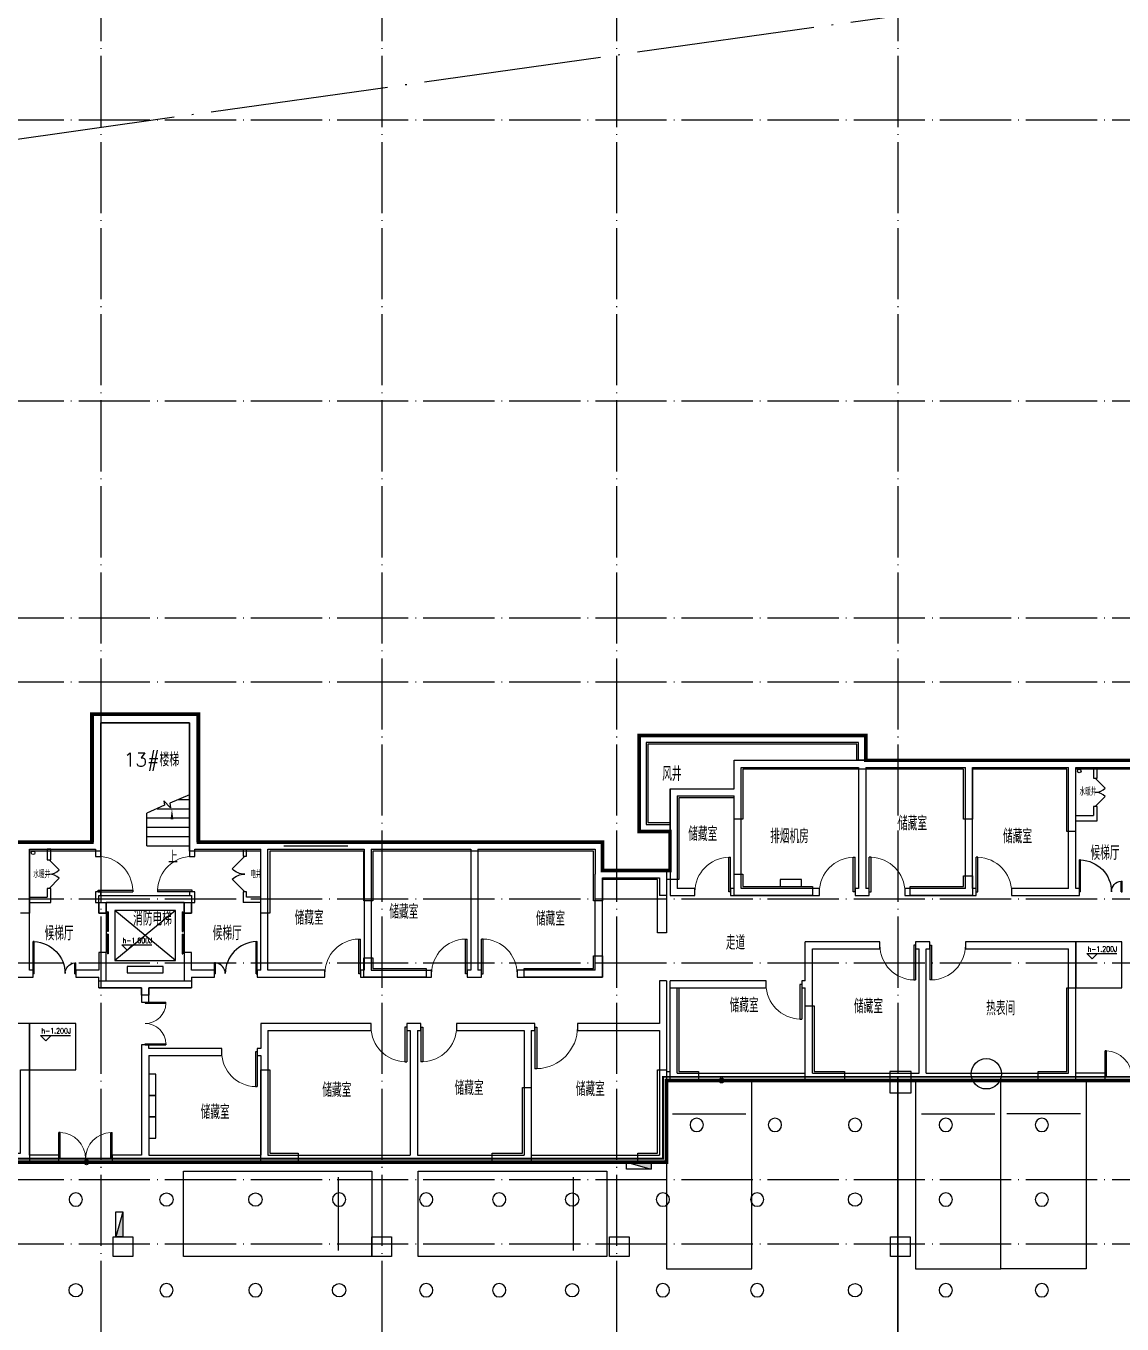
# Model space of a CAD drawing. Extents: x -23309 to 303886, y -33091 to 154511.
# Drawn here: x 153001 to 183803, y 25350 to 61849 of the extents above; entities that cross this region are included whole.
import ezdxf

# ---------------------------------------------------------------- set-up
doc = ezdxf.new("R2010")
doc.units = 0
doc.header["$LTSCALE"] = 1000
doc.header["$MEASUREMENT"] = 0
doc.linetypes.add('CONTINOUS', pattern=[0])
doc.linetypes.add('DOTE', pattern=[2.42, 2, -0.2, 0.02, -0.2])
for name, color, linetype in [('COLUMN', 9, 'Continuous'), ('DIM_ELEV', 3, 'Continuous'), ('DIM_SYMB', 3, 'Continuous'), ('DOTE', 1, 'Continuous'), ('EQUIP_喷淋', 7, 'Continuous'), ('EQUIP_消火栓', 1, 'Continuous'), ('EVTR', 2, 'Continuous'), ('Pipe-中', 3, 'Continuous'), ('PUB_TEXT', 210, 'Continuous'), ('STAIR', 51, 'Continuous'), ('VPIPE-消防', 1, 'Continuous'), ('WALL', 9, 'Continuous'), ('WINDOW', 4, 'Continuous'), ('下喷', 7, 'Continuous'), ('主楼车库高差线', 6, 'Continuous'), ('住宅楼', 2, 'Continuous'), ('剪力墙闭合区域', 6, 'Continuous'), ('喷淋', 6, 'Continuous'), ('普通机动车位', 135, 'Continuous'), ('暖通', 4, 'Continuous'), ('机动车位车档', 201, 'Continuous'), ('栏杆', 126, 'Continuous'), ('用地红线', 1, 'Continuous'), ('电气', 3, 'Continuous'), ('防火分区', 7, 'Continuous'), ('集水坑', 42, 'CONTINOUS')]:
    doc.layers.add(name, color=color, linetype=linetype)
doc.styles.add('_TCH_DIM', font='SIMPLEX', dxfattribs={"bigfont": 'GBCBIG'})
doc.styles.add('_TCH_WINDOW', font='SIMPLEX', dxfattribs={"height": 3.5, "bigfont": 'GBCBIG'})
doc.styles.add('HNSJY', font='simplex.shx', dxfattribs={"width": 0.8, "bigfont": 'gbcbig.shx'})

# ---------------------------------------------------------------- blocks, each defined once
blk = doc.blocks.new('$DorLib2D$00000001')
for p, q in [((0.45, 0.975), (0.5, 0.975)), ((0.45, 0), (0.45, 0.975)), ((0.5, 0), (0.5, 0.975)), ((0.5, 0), (0.45, 0))]:
    blk.add_line(p, q)
at = {"lineweight": 13}
blk.add_arc((0.475, 0), 0.975, 91.4693, 180, dxfattribs=at)
blk = doc.blocks.new('$DorLib2D$00000002')
for p, q in [((-0.5, 0), (-0.5, 0.4875)), ((-0.475, 0.4875), (-0.5, 0.4875)), ((-0.475, 0), (-0.475, 0.4875)), ((0.475, 0), (0.475, 0.4875)), ((0.475, 0.4875), (0.5, 0.4875)), ((0.5, 0), (0.5, 0.4875)), ((-0.5, 0), (-0.475, 0)), ((0.5, 0), (0.475, 0))]:
    blk.add_line(p, q)
at = {"lineweight": 13}
for centre, start, end in [((-0.4875, 0), 0, 88.53072), ((0.4875, 0), 91.46928, 180)]:
    blk.add_arc(centre, 0.4875, start, end, dxfattribs=at)
blk = doc.blocks.new('$DorLib2D$00000225')
at = {"color": 0}
for p, q in [((0.475, -0.001), (0.475, 0.752)), ((0.475, 0.752), (0.5, 0.752)), ((0.5, -0.001), (0.5, 0.752)), ((-0.5, 0), (-0.5, 0.252)), ((-0.475, 0.252), (-0.5, 0.252)), ((-0.475, 0), (-0.475, 0.252)), ((-0.475, 0), (-0.5, 0)), ((0.475, -0.001), (0.5, -0.001))]:
    blk.add_line(p, q, dxfattribs=at)
for centre, radius, start, end in [((0.505, -0.002), 0.755, 92.2493, 179.7238), ((-0.501, 0.003), 0.251, 359.7899, 84.0974)]:
    blk.add_arc(centre, radius, start, end, dxfattribs=at)
blk = doc.blocks.new('$DorLib2D$00000127')
at = {"color": 0, "linetype": 'Continuous'}
for p, q in [((-0.033, 0.795), (-0.533, 0.795)), ((-0.533, 0.795), (-0.533, 0.69)), ((-0.033, 0.69), (-0.533, 0.69)), ((-0.033, 0.795), (-0.033, 0.69)), ((0.033, 0.795), (0.033, 0.69)), ((0.533, 0.795), (0.033, 0.795)), ((0.533, 0.69), (0.033, 0.69)), ((0.533, 0.795), (0.533, 0.69)), ((0.5, 0.5), (-0.5, 0.5))]:
    blk.add_line(p, q, dxfattribs=at)
blk = doc.blocks.new('$DorLib2D$00000116')
at = {"color": 0}
for p, q in [((-0.5, 0), (-0.146, 0.354)), ((0.5, 0), (0.146, 0.354))]:
    blk.add_line(p, q, dxfattribs=at)
for centre, start, end in [((-0.5, 0), 0, 45), ((0.5, 0), 135, 180)]:
    blk.add_arc(centre, 0.5, start, end, dxfattribs=at)
blk = doc.blocks.new('ASDFsadfgdfsh')
at = {"layer": 'STAIR'}
for p, q in [((669911, 94595), (669351, 94362)), ((669911, 93165), (669911, 94595)), ((669203, 94300), (668711, 94075)), ((668995, 94205), (669911, 94205)), ((669368, 94228), (669186, 94426)), ((669186, 94426), (669203, 94300)), ((669351, 94362), (669368, 94228)), ((669599, 94465), (669911, 94465)), ((668711, 93165), (668711, 94075)), ((668711, 93945), (669911, 93945)), ((668711, 93685), (669911, 93685)), ((668711, 93425), (669911, 93425)), ((668711, 93165), (669911, 93165))]:
    blk.add_line(p, q, dxfattribs=at)
blk = doc.blocks.new('6#住宅楼')
at = {"layer": '住宅楼', "ltscale": 2, "const_width": 100}
for points in [[(32452872, -2949356), (32482172, -2949356), (32482172, -2947056), (32511572, -2947056), (32511572, -2944756), (32540972, -2944756)], [(32524822, -2935756), (32517172, -2935756), (32517172, -2935056), (32510802, -2935056), (32510802, -2937756), (32511672, -2937756), (32511672, -2938856), (32509772, -2938856), (32509772, -2938056), (32498422, -2938056), (32498422, -2934456), (32495422, -2934456), (32495422, -2938056), (32484072, -2938056), (32484072, -2938856), (32476672, -2938856), (32476672, -2940356), (32469022, -2940356), (32469022, -2936756), (32466022, -2936756), (32466022, -2940356), (32454672, -2940356)]]:
    blk.add_lwpolyline(points, dxfattribs=at)
blk = doc.blocks.new('hdfjfkjlkjlgh')
at = {"layer": '普通机动车位'}
blk.add_lwpolyline([(22002093, -3456003), (22004493, -3456003), (22004493, -3461303), (22002093, -3461303)], close=True, dxfattribs=at)
at = {"layer": '机动车位车档'}
blk.add_line((22004326, -3456940), (22002260, -3456940), dxfattribs=at)
blk = doc.blocks.new('第三防火分区')
at = {"layer": '防火分区', "const_width": 50}
blk.add_lwpolyline([(32452972, -2949256), (32482072, -2949256), (32482072, -2946956), (32511476, -2946956), (32511476, -2944656), (32518072, -2944656), (32518072, -2961156)], dxfattribs=at)
blk = doc.blocks.new('第四防火分区')
at = {"layer": '防火分区', "color": 2, "ltscale": 5, "const_width": 50}
blk.add_lwpolyline([(32533796, -2961156), (32518072, -2961156), (32518072, -2944656), (32548740, -2944656)], dxfattribs=at)
blk = doc.blocks.new('$TwtSys$00000125')
blk.add_circle((0, 0, 0), 1)
blk = doc.blocks.new('$TwtSys$00000434')
for p, q in [((-0.5, 0.5), (-0.5, -0.5)), ((-0.5, -0.5), (0.5, 0.5)), ((0.5, 0.5), (-0.5, 0.5)), ((0.5, -0.5), (0.5, 0.5)), ((-0.5, -0.5), (0.5, -0.5))]:
    blk.add_line(p, q)
blk.add_solid([(0.5, -0.5), (0.5, 0.5), (-0.5, -0.5)])
blk = doc.blocks.new('消防风机配电箱-双电源-12kW')
at = {"layer": '电气'}
blk.add_lwpolyline([(-300, 0), (300, 0), (300, 200), (-300, 200)], close=True, dxfattribs=at)
blk = doc.blocks.new('应急照明配电箱-双电源-5kW')
at = {"layer": '电气'}
blk.add_lwpolyline([(0, 283), (0, -317), (200, -317), (200, 283)], close=True, dxfattribs=at)
blk = doc.blocks.new('普通配电箱-18kW')
at = {"layer": '电气'}
blk.add_lwpolyline([(0, 316), (0, -284), (200, -284), (200, 316)], close=True, dxfattribs=at)
blk = doc.blocks.new('电表箱-160kW')
at = {"layer": '电气'}
blk.add_lwpolyline([(0, 300), (0, -300), (200, -300), (200, 300)], close=True, dxfattribs=at)

msp = doc.modelspace()

# ---------------------------------------------------------------- linework, layer by layer
at = {"layer": 'COLUMN', "color": 3, "ltscale": 5}
for points in [[(177875.2, 31850), (177875.2, 32450), (177275.2, 32450), (177275.2, 31850)], [(155450, 27800.2), (156000, 27800.2), (156000, 27250.2), (155450, 27250.2)], [(162725, 27800.2), (163275, 27800.2), (163275, 27250.2), (162725, 27250.2)], [(169400, 27800.4), (169950, 27800.4), (169950, 27250.4), (169400, 27250.4)], [(177300, 27800.4), (177850, 27800.4), (177850, 27250.4), (177300, 27250.4)]]:
    msp.add_lwpolyline(points, close=True, dxfattribs=at)
at = {"layer": 'DIM_ELEV'}
for p, q in [((155844.1, 35857.9), (155694.1, 36007.9)), ((155694.1, 36007.9), (156534.1, 36007.9)), ((155844.1, 35857.9), (155994.1, 36007.9)), ((182963.2, 35616.9), (182813.2, 35766.9)), ((182813.2, 35766.9), (183653.2, 35766.9)), ((182963.2, 35616.9), (183113.2, 35766.9)), ((153563.2, 33317.1), (153413.2, 33467.1)), ((153413.2, 33467.1), (154253.2, 33467.1)), ((153563.2, 33317.1), (153713.2, 33467.1))]:
    msp.add_line(p, q, dxfattribs=at)
at = {"layer": 'DIM_SYMB'}
msp.add_lwpolyline([(157103, 38771.9, 0, 0, 0), (157102.9, 39840, 0, 80, 0), (157103, 39540, 0, 0, 0)], format="xyseb", dxfattribs=at)
at = {"layer": 'DOTE', "linetype": 'DOTE'}
for p, q in [((155100, 136025.4), (155100, -12369.1)), ((163000, 136025.4), (163000, -12369.1)), ((169600, 136025.4), (169600, -12369.1)), ((177500, 136025.4), (177500, -12370)), ((267803.3, 59200), (-4883.6, 59200)), ((267803.3, 51300), (-4883.6, 51300)), ((267803.3, 45200), (-4883.6, 45200)), ((267803.3, 43400), (-4883.6, 43400)), ((267803.3, 37300), (-4883.6, 37300)), ((267803.3, 35500), (-4883.6, 35500)), ((267803.3, 29400), (-4883.6, 29400)), ((267803.3, 27600), (-4883.6, 27600))]:
    msp.add_line(p, q, dxfattribs=at)
at = {"layer": 'EVTR'}
for p, q in [((157200.6, 36975), (155500.6, 36975)), ((155500.6, 36975), (155500.6, 35575)), ((157200.6, 35575), (155500.6, 36975)), ((157200.6, 36975), (155500.6, 35575)), ((157200.6, 35575), (157200.6, 36975)), ((155500.6, 35575), (157200.6, 35575)), ((156860.6, 35400), (155840.6, 35400)), ((155840.6, 35400), (155840.6, 35225)), ((155840.6, 35225), (156860.6, 35225)), ((156860.6, 35225), (156860.6, 35400))]:
    msp.add_line(p, q, dxfattribs=at)
at = {"layer": 'Pipe-中', "color": 3, "linetype": 'Continuous'}
for centre in [(182600.6, 40899.9), (153200.6, 38600)]:
    msp.add_circle(centre, 50, dxfattribs=at)
at = {"layer": 'VPIPE-消防', "color": 14}
msp.add_circle((154700.6, 29900), 70, dxfattribs=at)
at = {"layer": 'WALL'}
for p, q in [((154900.6, 38900), (154900.6, 42500)), ((154900.6, 42500), (157800.6, 42500)), ((157800.6, 42500), (157800.6, 38900)), ((155100.6, 38800), (155100.6, 42250)), ((155100.6, 42250), (157600.6, 42250)), ((157600.6, 42250), (157600.6, 38800)), ((170230.6, 41899.9), (170230.6, 39199.9)), ((176600.3, 41899.9), (170230.6, 41899.9)), ((170430.6, 41699.9), (170430.6, 39399.9)), ((176400.3, 41699.9), (170430.6, 41699.9)), ((176400.3, 41199.9), (176400.3, 41699.9)), ((176600.3, 41199.9), (176600.3, 41899.9)), ((172900.6, 41199.9), (176400.3, 41199.9)), ((172900.6, 40399.9), (172900.6, 41199.9)), ((173100.6, 40999.9), (176400.4, 40999.9)), ((173100.6, 40299.9), (173100.6, 40999.9)), ((176400.4, 40999.9), (176400.7, 37599.9)), ((176600.3, 41199.9), (179500.6, 41199.9)), ((176600.4, 40999.9), (176600.7, 37599.9)), ((176600.4, 40999.9), (179400.6, 40999.9)), ((179400.6, 37599.9), (179400.6, 40999.9)), ((179500.6, 41199.9), (182400.6, 41199.9)), ((179600.6, 37599.9), (179600.6, 40999.9)), ((179600.6, 40999.9), (182300.6, 40999.9)), ((182300.7, 37599.9), (182300.6, 40999.9)), ((182400.6, 41199.9), (184300.6, 41199.9)), ((182500.7, 37599.9), (182500.6, 40999.9)), ((182500.6, 40999.9), (184350.6, 40999.9)), ((183000.7, 40999.9), (183000.7, 40699.9)), ((183100.7, 40699.9), (183100.7, 40999.9)), ((183000.7, 40699.9), (183100.7, 40699.9)), ((171100.7, 40399.9), (171100.6, 37399.9)), ((171100.7, 40399.9), (172900.6, 40399.9)), ((171300.7, 40199.9), (171300.6, 37599.9)), ((171300.7, 40199.9), (172900.6, 40199.9)), ((172900.6, 37599.9), (172900.6, 40199.9)), ((173100.6, 37599.9), (173100.6, 40299.9)), ((183100.7, 39899.9), (183000.7, 39899.9)), ((183000.7, 39899.9), (183000.7, 39649.9)), ((183100.7, 39499.9), (183100.7, 39899.9)), ((182500.6, 39649.9), (183000.7, 39649.9)), ((182500.6, 39499.9), (183100.7, 39499.9)), ((170230.6, 39199.9), (171100.6, 39199.9)), ((170430.6, 39399.9), (171100.6, 39399.9)), ((171100.6, 39399.9), (171100.6, 39199.9)), ((150100.6, 38900), (153000.7, 38900)), ((153000.7, 38900), (154900.6, 38900)), ((153100.7, 35300), (153100.7, 38700)), ((153100.7, 38700), (154950.6, 38700)), ((153600.6, 38700), (153600.6, 38400)), ((153700.6, 38700), (153600.6, 38700)), ((153700.6, 38400), (153700.6, 38700)), ((154950.6, 38700), (154950.6, 38500)), ((155100.6, 38500), (155100.6, 38800)), ((157600.6, 38800), (157600.6, 38500)), ((157750.6, 38700), (159600.6, 38700)), ((157750.6, 38500), (157750.6, 38700)), ((157800.6, 38900), (159700.6, 38900)), ((159100.6, 38700), (159100.6, 38500.8)), ((159200.6, 38500.8), (159200.6, 38700)), ((159600.6, 35300), (159600.6, 38700)), ((159700.6, 38900), (162600.6, 38900)), ((159800.6, 35300), (159800.6, 38700)), ((159800.6, 38700), (162500.6, 38700)), ((162500.6, 38700), (162500.6, 35300)), ((162600.6, 38900), (165600.9, 38900)), ((162700.6, 38700), (162700.6, 35300)), ((162700.6, 38700), (165500.9, 38700)), ((165500.9, 38700), (165500.6, 35300)), ((165600.9, 38900), (169200.6, 38900)), ((165700.9, 38700), (165700.6, 35300)), ((165700.9, 38700), (169000.6, 38700)), ((169000.6, 38700), (169000.6, 38000)), ((169200.6, 38900), (169200.6, 38100)), ((153600.6, 38400), (153700.6, 38400)), ((154950.6, 38500), (155100.6, 38500)), ((157600.6, 38500), (157750.6, 38500)), ((159100.6, 38500.8), (159200.6, 38500.8)), ((169000.6, 35300), (169000.6, 38000)), ((169200.6, 38100), (171000.6, 38100)), ((171000.6, 38100), (171000.6, 37399.9)), ((153700.6, 37600), (153600.6, 37600)), ((153600.6, 37600), (153600.6, 37350)), ((153700.6, 37200), (153700.6, 37600)), ((169200.6, 37900), (170800.6, 37900)), ((169200.6, 35100), (169200.6, 37900)), ((170800.6, 37900), (170800.6, 37399.9)), ((171800.6, 37599.9), (171300.6, 37599.9)), ((171800.6, 37399.9), (171800.6, 37599.9)), ((172900.6, 37599.9), (172800.6, 37599.9)), ((172800.6, 37599.9), (172800.6, 37399.9)), ((175300.7, 37599.9), (173100.6, 37599.9)), ((175300.7, 37399.9), (175300.7, 37599.9)), ((176400.7, 37599.9), (176300.7, 37599.9)), ((176300.7, 37599.9), (176300.7, 37399.9)), ((176700.7, 37599.9), (176600.7, 37599.9)), ((176700.7, 37399.9), (176700.7, 37599.9)), ((179400.6, 37599.9), (177700.7, 37599.9)), ((177700.7, 37599.9), (177700.7, 37399.9)), ((179700.5, 37599.9), (179600.6, 37599.9)), ((179700.5, 37399.9), (179700.5, 37599.9)), ((182300.7, 37599.9), (180700.5, 37599.9)), ((180700.5, 37599.9), (180700.5, 37399.9)), ((182605.8, 37599.9), (182500.7, 37599.9)), ((182605.8, 37399.9), (182605.8, 37599.9)), ((153100.6, 37350), (153600.6, 37350)), ((153100.6, 37350), (153100.6, 37200)), ((155100.6, 37500), (154950.6, 37500)), ((154950.6, 37500), (154950.6, 37200)), ((155100.6, 37400), (155100.6, 37500)), ((155100.6, 37400), (157600.6, 37400)), ((157750.6, 37500), (157600.6, 37500)), ((157600.6, 37500), (157600.6, 37400)), ((157750.6, 37200), (157750.6, 37500)), ((159200.6, 37500.8), (159100.6, 37500.8)), ((159100.6, 37500.8), (159100.6, 37200)), ((159200.6, 37350), (159200.6, 37500.8)), ((159600.6, 37350), (159200.6, 37350)), ((171000.6, 37399.9), (170800.6, 37399.9)), ((171100.6, 37399.9), (171800.6, 37399.9)), ((172800.6, 37399.9), (173000.6, 37399.9)), ((173000.6, 37399.9), (175300.7, 37399.9)), ((176300.7, 37399.9), (176500.7, 37399.9)), ((176500.7, 37399.9), (176700.7, 37399.9)), ((177700.7, 37399.9), (179500.6, 37399.9)), ((179500.6, 37399.9), (179700.5, 37399.9)), ((180700.5, 37399.9), (182400.7, 37399.9)), ((182400.7, 37399.9), (182605.8, 37399.9)), ((153100.6, 37200), (153700.6, 37200)), ((154950.6, 37200), (157750.6, 37200)), ((155050.7, 37200), (155050.7, 36900)), ((155050.7, 36900), (155250.7, 36900)), ((155250.7, 36900), (155250.7, 37200)), ((157450.6, 37200), (157450.6, 36900)), ((157450.6, 36900), (157650.6, 36900)), ((157650.6, 36900), (157650.6, 37199.9)), ((159600.6, 37200), (159100.6, 37200)), ((155250.7, 35800), (155050.7, 35800)), ((155050.7, 35800), (155050.7, 35300)), ((155250.7, 35200), (155250.7, 35800)), ((157650.6, 35800), (157450.6, 35800)), ((157450.6, 35800), (157450.6, 35200)), ((157650.6, 35300), (157650.6, 35800)), ((177000.7, 36099.9), (174900.7, 36099.9)), ((174900.7, 34999.7), (174900.7, 36099.9)), ((175100.7, 35899.9), (177000.7, 35899.9)), ((175100.7, 34899.7), (175100.7, 35899.9)), ((177000.7, 35899.9), (177000.7, 36099.9)), ((178200.6, 36099.9), (178000.7, 36099.9)), ((178000.7, 36099.9), (178000.7, 35899.9)), ((178000.7, 35899.9), (178100.6, 35899.9)), ((178100.7, 32399.9), (178100.6, 35899.9)), ((178400.6, 36099.9), (178200.6, 36099.9)), ((178300.7, 32399.9), (178300.6, 35899.9)), ((178300.6, 35899.9), (178400.6, 35899.9)), ((178400.6, 35899.9), (178400.6, 36099.9)), ((182500.7, 36099.9), (179400.6, 36099.9)), ((179400.6, 36099.9), (179400.6, 35899.9)), ((179400.6, 35899.9), (182300.7, 35899.9)), ((182300.7, 32399.9), (182300.7, 35899.9)), ((182500.7, 32399.9), (182500.7, 36099.9)), ((151300.5, 35100), (153000.7, 35100)), ((153000.7, 35100), (153200.8, 35100)), ((153200.8, 35300), (153100.7, 35300)), ((153200.8, 35100), (153200.8, 35300)), ((155050.7, 35300), (154400.8, 35300)), ((154400.8, 35300), (154400.8, 35100)), ((154400.8, 35100), (155050.7, 35100)), ((155050.7, 34800), (155050.7, 35100)), ((155250.7, 35000), (155250.7, 35200)), ((157450.6, 35200), (157450.6, 35000)), ((158300.7, 35300), (157650.6, 35300)), ((157650.6, 35100), (158300.7, 35100)), ((157650.6, 35100), (157650.6, 34800)), ((158300.7, 35100), (158300.7, 35300)), ((159600.6, 35300), (159500.7, 35300)), ((159500.7, 35300), (159500.7, 35100)), ((159500.7, 35100), (159700.7, 35100)), ((159700.7, 35100), (161400.8, 35100)), ((161400.8, 35300), (159800.6, 35300)), ((161400.8, 35100), (161400.8, 35300)), ((162500.6, 35300), (162400.8, 35300)), ((162400.8, 35300), (162400.8, 35100)), ((162400.8, 35100), (162600.6, 35100)), ((162600.6, 35100), (164375.6, 35100)), ((162700.6, 35300), (164375.6, 35300)), ((164400.6, 35300), (164375.6, 35300)), ((164375.6, 35100), (164400.6, 35100)), ((164400.6, 35100), (164400.6, 35300)), ((165500.6, 35300), (165400.6, 35300)), ((165400.6, 35300), (165400.6, 35100)), ((165400.6, 35100), (165600.6, 35100)), ((165600.6, 35100), (165800.6, 35100)), ((165800.6, 35300), (165700.6, 35300)), ((165800.6, 35100), (165800.6, 35300)), ((169000.6, 35300), (166800.6, 35300)), ((166800.6, 35300), (166800.6, 35100)), ((166800.6, 35100), (169200.6, 35100)), ((155050.7, 34800), (156250.6, 34800)), ((155250.7, 35000), (156350.6, 35000)), ((156250.6, 34800), (156250.6, 34400)), ((156350.6, 35000), (157450.6, 35000)), ((156450.6, 34400), (156450.6, 34800)), ((156450.6, 34800), (157650.6, 34800)), ((170801.6, 34999.8), (170800.7, 33800)), ((171001.6, 34999.6), (170801.6, 34999.8)), ((171001.6, 34999.6), (171000.7, 33699.9)), ((173800.7, 34999.7), (171100.7, 34999.7)), ((171100.7, 32199.9), (171100.7, 34999.7)), ((171300.7, 34799.7), (173800.7, 34799.7)), ((171300.7, 32399.9), (171300.7, 34799.7)), ((173800.7, 34799.7), (173800.7, 34999.7)), ((174900.7, 34999.7), (174800.7, 34999.7)), ((174800.7, 34999.7), (174800.7, 34799.7)), ((174800.7, 34799.7), (174900.7, 34799.7)), ((174900.7, 32399.9), (174900.7, 34799.7)), ((175100.7, 32399.9), (175100.7, 34899.7)), ((156250.6, 34400), (156450.6, 34400)), ((153100.7, 33800), (150000.6, 33800)), ((153100.7, 30100), (153100.7, 33800)), ((159600.7, 33800), (159600.6, 33100)), ((162700.7, 33800), (159600.7, 33800)), ((159800.7, 33600), (159800.6, 33000)), ((159800.7, 33600), (162700.7, 33600)), ((162700.7, 33600), (162700.7, 33800)), ((163900.7, 33800), (163700.7, 33800)), ((163700.7, 33800), (163700.7, 33600)), ((163700.7, 33600), (163800.7, 33600)), ((163800.7, 33600), (163800.7, 30100)), ((164100.7, 33800), (163900.7, 33800)), ((164000.7, 33600), (164100.7, 33600)), ((164000.7, 33600), (164000.7, 30100)), ((164100.7, 33600), (164100.7, 33800)), ((167100.7, 33800), (165100.7, 33800)), ((165100.7, 33800), (165100.7, 33600)), ((165100.7, 33600), (167000.7, 33600)), ((167000.7, 33600), (167000.6, 30100)), ((167300.7, 33800), (167100.7, 33800)), ((167200.7, 33600), (167200.6, 30100)), ((167200.7, 33600), (167300.7, 33600)), ((167300.7, 33600), (167300.7, 33800)), ((170800.7, 33800), (168500.7, 33800)), ((168500.7, 33800), (168500.7, 33600)), ((168500.7, 33600), (170800.7, 33600)), ((170800.7, 33600), (170800.7, 30100)), ((171000.7, 33700), (171000.7, 29900)), ((156450.6, 33200), (156250.6, 33200)), ((156250.6, 33200), (156250.6, 33000)), ((156250.6, 33000), (156250.7, 30100)), ((156450.6, 33100), (156450.6, 33200)), ((158500.7, 33100), (156450.6, 33100)), ((156450.6, 32900), (158500.7, 32900)), ((156450.6, 32900), (156450.7, 30100)), ((158500.7, 32900), (158500.7, 33100)), ((159600.6, 33100), (159500.7, 33100)), ((159500.7, 33100), (159500.7, 32900)), ((159500.7, 32900), (159600.6, 32900)), ((159600.6, 32900), (159600.6, 30100)), ((159800.6, 33000), (159800.6, 30100)), ((171100.7, 32199.9), (175000.7, 32199.9)), ((171300.7, 32399.9), (174900.7, 32399.9)), ((175000.7, 32199.9), (178200.7, 32199.9)), ((175100.7, 32399.9), (178100.7, 32399.9)), ((178200.7, 32199.9), (182400.7, 32199.9)), ((178300.7, 32399.9), (182300.7, 32399.9)), ((182400.7, 32199.9), (183325.7, 32199.9)), ((183325.7, 32399.9), (182500.7, 32399.9)), ((183325.7, 32199.9), (183325.7, 32399.9)), ((153925.7, 30100), (153100.7, 30100)), ((153925.7, 29900), (153925.7, 30100)), ((156250.7, 30100), (155425.7, 30100)), ((155425.7, 30100), (155425.7, 29900)), ((156450.7, 30100), (159600.6, 30100)), ((159800.6, 30100), (163800.7, 30100)), ((164000.7, 30100), (167000.6, 30100)), ((167200.6, 30100), (170800.7, 30100)), ((153000.7, 29900), (153925.7, 29900)), ((155425.7, 29900), (156350.7, 29900)), ((156350.7, 29900), (159700.6, 29900)), ((159700.6, 29900), (163900.7, 29900)), ((163900.7, 29900), (167100.6, 29900)), ((167100.6, 29900), (171000.7, 29900))]:
    msp.add_line(p, q, dxfattribs=at)
at = {"layer": '主楼车库高差线', "linetype": 'ByBlock', "ltscale": 2, "const_width": 40}
for points in [[(184250.2, 41200), (176599.9, 41200), (176599.9, 41900), (170230.1, 41900), (170230.1, 39200), (171100.2, 39200), (171100.2, 38100), (169200.2, 38100), (169200.2, 38900), (157850.2, 38900), (157850.2, 42500), (154850.2, 42500), (154850.2, 38900), (140830.2, 38900), (140830.2, 37400), (136100.2, 37400), (136100.2, 36600), (128450.2, 36600), (128450.2, 40200), (125450.2, 40200), (125450.2, 36600), (114100.2, 36600)], [(112300.2, 27600), (141600.2, 27600), (141600.2, 29900), (171000.2, 29900), (171000.2, 32200), (200400.2, 32200)]]:
    msp.add_lwpolyline(points, dxfattribs=at)
at = {"layer": '剪力墙闭合区域', "linetype": 'ByBlock', "ltscale": 2}
for points in [[(152850.2, 38900), (154850.2, 38900), (154850.2, 42500), (157850.2, 42500), (157850.2, 38900), (159850.2, 38900), (162500.2, 38900), (169200.2, 38900), (169200.2, 38100), (170750.2, 38100), (171100.2, 38100), (171100.7, 40400), (172900.2, 40400), (172900.2, 41200), (184250.2, 41200)], [(184500.2, 40950), (182500.2, 40950), (182500.2, 39200), (182250.2, 39200), (182250.2, 40950), (179600.2, 40950), (179600.2, 39550), (179350.2, 39550), (179350.2, 40950), (173150.2, 40950), (173150.2, 40400), (173150.2, 39550), (172900.2, 39550), (172900.2, 40150), (171350.4, 40150), (171350.2, 37850), (171000.2, 37850), (171000.2, 36350), (170750.2, 36350), (170750.2, 37850), (169200.2, 37850), (169200.2, 37250), (168950.2, 37250), (168950.2, 38100), (168950.2, 38650), (162750.2, 38650), (162750.2, 37250), (162500.2, 37250), (162500.2, 38650), (159850.2, 38650), (159850.2, 36900), (159600.2, 36900), (159600.2, 38650), (157600.2, 38650), (157600.2, 42250), (155100.2, 42250), (155100.2, 38650), (153100.2, 38650), (153100.2, 36900), (152850.2, 36900)], [(171100.4, 39199.9), (170230.2, 39200), (170230.1, 41900), (176599.9, 41900), (176599.9, 41199.9), (176349.9, 41200), (176349.9, 41650), (170480.1, 41650), (170480.2, 39450), (171100.6, 39450), (171100.6, 39199.9)]]:
    msp.add_lwpolyline(points, dxfattribs=at)
for points in [[(172900.2, 38000), (173150.2, 38000), (173150.2, 37650), (175100.2, 37650), (175100.2, 37400), (172900.2, 37400)], [(179350.2, 37950), (179600.2, 37950), (179600.2, 37400), (177850.2, 37400), (177850.2, 37650), (179350.2, 37650)], [(155050.2, 36900), (155050.2, 37400), (157650.2, 37400), (157650.2, 36900), (157450.2, 36900), (157450.2, 37200), (155250.2, 37200), (155250.2, 36900)], [(162500.2, 35650), (162750.2, 35650), (162750.2, 35350), (164250.2, 35350), (164250.2, 35100), (162500.2, 35100)], [(168950.2, 35700), (169200.2, 35700), (169200.2, 35100), (167000.2, 35100), (167000.2, 35350), (168950.2, 35350)], [(156450.2, 35000), (157650.2, 35000), (157650.2, 34800), (156450.2, 34800), (156450.2, 34600), (156250.2, 34600), (156250.2, 34800), (155050.2, 34800), (155050.2, 35000)], [(171350.2, 32200), (171000.2, 32200), (171000.2, 29900), (170200.2, 29900), (170200.2, 30150), (170750.2, 30150), (170750.2, 32200), (170750.2, 32500), (171000.2, 32500), (171000.2, 32450), (171100.2, 32450), (171100.2, 34800), (171350.2, 34800), (171350.2, 32450), (171900.2, 32450), (171900.2, 32200)], [(182500.2, 34800), (182500.2, 32200), (181450.2, 32200), (181450.2, 32450), (182250.2, 32450), (182250.2, 34800)], [(175150.2, 34300), (175150.2, 32450), (176000.2, 32450), (176000.2, 32200), (174900.2, 32200), (174900.2, 34300)], [(153100.2, 32500), (153100.2, 29900), (152050.2, 29900), (152050.2, 30150), (152850.2, 30150), (152850.2, 32500)], [(160650.2, 29900), (159600.2, 29900), (159600.2, 32500), (159850.2, 32500), (159850.2, 30150), (160650.2, 30150)], [(167200.2, 32000), (167200.2, 29900), (166100.2, 29900), (166100.2, 30150), (166950.2, 30150), (166950.2, 32000)]]:
    msp.add_lwpolyline(points, close=True, dxfattribs=at)
at = {"layer": '喷淋', "linetype": 'Continuous'}
msp.add_circle((172550.6, 32199.3), 70, dxfattribs=at)
at = {"layer": '暖通'}
msp.add_circle((179989.6, 32385.5), 426.4, dxfattribs=at)
at = {"layer": '栏杆'}
msp.add_lwpolyline([(160247.5, 38800), (162047.5, 38800)], dxfattribs=at)
at = {"layer": '用地红线', "linetype": 'DOTE', "ltscale": 2.5}
msp.add_lwpolyline([(111284.2, 154511.4), (122259.3, 54391.7), (256468.7, 73223.2), (270117.4, -24011.1), (45671.3, -24011), (21595.5, 39449.2), (16162.1, 38615.9), (-17395.7, 139562.7)], close=True, dxfattribs=at)
at = {"layer": '集水坑'}
for points in [[(182500.7, 36099.9), (182500.7, 34799.9), (183800.7, 34799.9), (183800.7, 36099.9)], [(153100.7, 33800), (153100.7, 32500), (154400.7, 32500), (154400.7, 33800)]]:
    msp.add_lwpolyline(points, close=True, dxfattribs=at)

# ---------------------------------------------------------------- block references
at = {"layer": 'EQUIP_喷淋', "yscale": 187.5, "zscale": 187.5}
for p, xscale, rotation in [((171849.9, 30950.1), -187.5, 179.9999999998358), ((174049.9, 30950.1), -187.5, 179.9999999998358), ((176300.2, 30950.1), -187.5, 179.9999999998358), ((178850.2, 30950.1), -187.5, 179.9999999998358), ((181549.4, 30950.1), -187.5, 179.9999999998358), ((159449.5, 28850), 187.5, 359.999999999437), ((166299.7, 28850.1), -187.5, 179.9999999998358), ((173549.9, 28850.1), -187.5, 179.9999999998358), ((181549.4, 28850.1), -187.5, 179.9999999998358), ((159449.5, 26299.9), -187.5, 179.9999999998358), ((166299.7, 26300.1), -187.5, 179.9999999998358), ((173549.9, 26300.1), -187.5, 179.9999999998358), ((181549.4, 26300.1), -187.5, 179.9999999998358)]:
    msp.add_blockref('$TwtSys$00000125', p, dxfattribs=dict(at, xscale=xscale, rotation=rotation))
at = {"layer": 'EQUIP_消火栓', "zscale": 700}
for p, xscale, yscale, rotation in [((170225, 29800), -700, 200, 180), ((155625, 28150.2), -700.0000000000003, 200.0000000000002, 90)]:
    msp.add_blockref('$TwtSys$00000434', p, dxfattribs=dict(at, xscale=xscale, yscale=yscale, rotation=rotation))
at = {"layer": 'STAIR'}
msp.add_blockref('ASDFsadfgdfsh', (-512310.3, -54364.7), dxfattribs=at)
at = {"layer": 'WINDOW'}
for name, p, xscale, yscale, zscale, rotation in [('$DorLib2D$00000116', (183050.7, 40299.9), 800, 800, 800, 270), ('$DorLib2D$00000116', (153650.6, 38000), 800, 800, 800, 270), ('$DorLib2D$00000001', (155025.6, 38000), 1000, 1000, -1000, 270), ('$DorLib2D$00000001', (157675.6, 38000), -1000.000000000003, 1000.000000000003, 1000, 90), ('$DorLib2D$00000116', (159150.6, 38000.8), -1000.000000000002, 1000.000000000002, 1000, 90), ('$DorLib2D$00000127', (155150.7, 36350), -1100, 200.0000000000001, 1100, 270), ('$DorLib2D$00000127', (157550.6, 36350), 1100.000000000002, 200.0000000000006, -1100, 90), ('$DorLib2D$00000001', (161900.8, 35200), 999.9999999999994, 999.9999999999994, 999.9999999999994, 1.965195705597597e-05), ('$DorLib2D$00000001', (166300.6, 35200), -1000, 1000, -1000, 359.9999999999923), ('$DorLib2D$00000001', (177500.7, 35999.9), -1000, 1000, 1000, 180), ('$DorLib2D$00000001', (178900.6, 35999.9), 1000, 1000, -1000, 180), ('$DorLib2D$00000001', (174300.7, 34899.7), -1000, 1000, 1000, 180), ('$DorLib2D$00000002', (156350.6, 33800), -1200, 1200, -1200, 270.0000393770578), ('$DorLib2D$00000001', (163200.7, 33700), -1000, 1000, -1000, 180), ('$DorLib2D$00000001', (164600.7, 33700), 1000, 1000, 1000, 180), ('$DorLib2D$00000001', (167900.7, 33700), 1200, 1200, 1200, 180), ('$DorLib2D$00000001', (159000.7, 33000), -1000.000000000003, 1000.000000000003, -1000.000000000003, 179.9999947532064), ('$DorLib2D$00000002', (184075.7, 32299.9), -1500, 1500, -1500, 2.611410783615042e-05), ('$DorLib2D$00000002', (154675.7, 30000), -1500, 1500, -1500, 2.611410783615042e-05)]:
    msp.add_blockref(name, p, dxfattribs=dict(at, xscale=xscale, yscale=yscale, zscale=zscale, rotation=rotation))
for name, p, xscale, yscale, zscale in [('$DorLib2D$00000001', (172300.6, 37499.9), 1000, 1000, 1000), ('$DorLib2D$00000001', (175800.7, 37499.9), 1000, 1000, 1000), ('$DorLib2D$00000001', (177200.7, 37499.9), -1000, 1000, -1000), ('$DorLib2D$00000001', (180200.5, 37499.9), -1000, 1000, -1000), ('$DorLib2D$00000225', (183205.8, 37499.9), -1200, 1200, -1200), ('$DorLib2D$00000001', (164900.6, 35200), 1000, 1000, 1000), ('$DorLib2D$00000225', (153800.8, 35200), -1200, 1200, -1200), ('$DorLib2D$00000225', (158900.7, 35200), 1200, 1200, 1200)]:
    msp.add_blockref(name, p, dxfattribs=dict(at, xscale=xscale, yscale=yscale, zscale=zscale))
at = {"layer": '下喷', "xscale": 187.5, "zscale": 187.5}
for p, yscale, rotation in [((154399.7, 28850.1), -187.5, 359.9999999991087), ((156949.4, 28850), 187.5, 359.999999999437), ((161799.9, 28850), -187.5, 359.9999999991087), ((164249.5, 28850.1), -187.5, 359.9999999998358), ((170899.7, 28850.1), -187.5, 359.9999999998358), ((178850.2, 28850.1), -187.5, 359.9999999998358), ((156949.4, 26299.9), -187.5, 359.9999999998358), ((164249.5, 26300.1), -187.5, 359.9999999998358), ((170899.7, 26300.1), -187.5, 359.9999999998358), ((178850.2, 26300.1), -187.5, 359.9999999998358)]:
    msp.add_blockref('$TwtSys$00000125', p, dxfattribs=dict(at, yscale=yscale, rotation=rotation))
at = {"layer": '下喷', "xscale": 187.5, "yscale": 187.5, "zscale": 187.5}
for p in [(168350, 28850.1), (176300.2, 28850.1), (154399.7, 26299.9), (161799.9, 26299.9), (168350, 26300.1), (176300.2, 26300.1)]:
    msp.add_blockref('$TwtSys$00000125', p, dxfattribs=at)
at = {"layer": '住宅楼'}
msp.add_blockref('6#住宅楼', (-32340571.5, 2976955.7), dxfattribs=at)
at = {"layer": '普通机动车位', "xscale": -1}
for p in [(22175493.5, 3488202.3), (22182492.4, 3488202.3)]:
    msp.add_blockref('hdfjfkjlkjlgh', p, dxfattribs=at)
at = {"layer": '普通机动车位'}
msp.add_blockref('hdfjfkjlkjlgh', (-21821693.3, 3488202.3), dxfattribs=at)
at = {"layer": '普通机动车位', "rotation": 270}
for p in [(3618728, 22031743.1), (3625328, 22031743.1)]:
    msp.add_blockref('hdfjfkjlkjlgh', p, dxfattribs=at)
at = {"layer": '电气'}
for name, p in [('消防风机配电箱-双电源-12kW', (174499, 37650)), ('电表箱-160kW', (156450.6, 32073)), ('应急照明配电箱-双电源-5kW', (156450.6, 31490.1)), ('普通配电箱-18kW', (156450.6, 30856.7))]:
    msp.add_blockref(name, p, dxfattribs=at)
at = {"layer": '防火分区'}
msp.add_blockref('第三防火分区', (-32340571.5, 2976955.7), dxfattribs=at)
at = {"layer": '防火分区', "ltscale": 2}
msp.add_blockref('第四防火分区', (-32340571.5, 2976955.7), dxfattribs=at)

# ---------------------------------------------------------------- texts
at = {"layer": 'PUB_TEXT'}
for s, height, style, p in [('13#楼梯', 385.82, '_TCH_WINDOW', (155743.1, 41029.1)), ('上', 337.6, '_TCH_DIM', (156998.7, 38316.9))]:
    msp.add_text(s, height=height, dxfattribs=dict(at, style=style)).set_placement(p)
at = {"layer": 'PUB_TEXT', "style": 'HNSJY', "width": 0.8}
for s, p in [('风井', (170880.8, 40619.9)), ('储藏室', (177507.4, 39227.9)), ('储藏室', (171613.3, 38930.9)), ('排烟机房', (173914.2, 38867.3)), ('储藏室', (180458.2, 38865.3)), ('候梯厅', (182916.2, 38399.9)), ('储藏室', (160549.7, 36571.8)), ('储藏室', (163211.9, 36743.6)), ('储藏室', (167331.4, 36550.4)), ('候梯厅', (153523.6, 36137.4)), ('候梯厅', (158248.2, 36141.6)), ('走道', (172670.9, 35875.6, 0)), ('储藏室', (172774.6, 34113)), ('储藏室', (176269.9, 34085.5)), ('热表间', (179985.3, 34030.5)), ('储藏室', (161328.9, 31730.6)), ('储藏室', (165044.3, 31785.6)), ('储藏室', (168451.4, 31759)), ('储藏室', (157909.3, 31111.5))]:
    msp.add_text(s, height=400, rotation=0.00901, dxfattribs=at).set_placement(p)
at = {"layer": 'PUB_TEXT', "color": 0}
for s, height, style, width, p in [('水暖井', 200, 'HNSJY', 0.8, (182607, 40211)), ('水暖井', 200, 'HNSJY', 0.8, (153204.5, 37890.4)), ('电井', 200, 'HNSJY', 0.8, (159304.4, 37890.4)), ('h-1.600J', 148.75, '_TCH_DIM', 0.705882, (155717.1, 36060.4)), ('h-1.200J', 148.75, '_TCH_DIM', 0.705882, (182836.2, 35819.4)), ('h-1.200J', 148.75, '_TCH_DIM', 0.705882, (153436.2, 33519.6))]:
    msp.add_text(s, height=height, dxfattribs=dict(at, style=style, width=width)).set_placement(p)
at = {"layer": 'PUB_TEXT', "style": 'HNSJY', "width": 0.8}
msp.add_text('消防电梯', height=400, dxfattribs=at).set_placement((156012.3, 36553.6))

doc.saveas('drawing.dxf')
